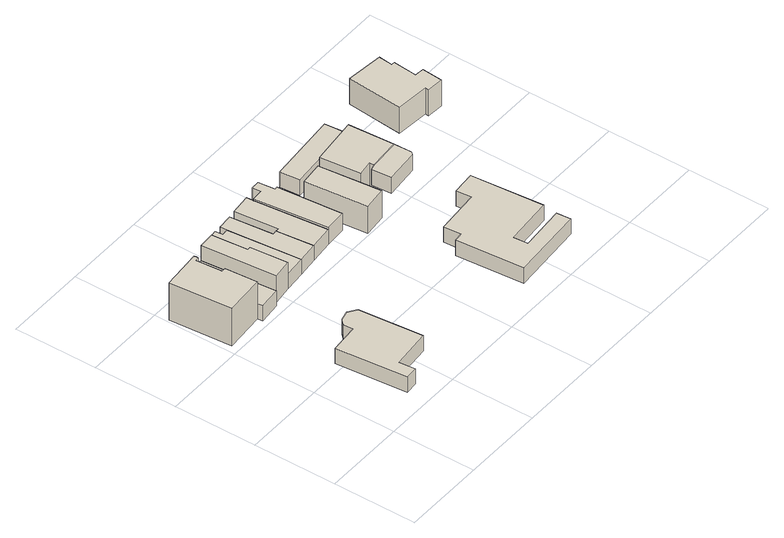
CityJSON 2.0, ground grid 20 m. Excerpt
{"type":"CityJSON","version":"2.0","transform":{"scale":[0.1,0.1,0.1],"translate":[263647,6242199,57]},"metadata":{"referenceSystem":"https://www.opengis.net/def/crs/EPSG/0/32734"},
"CityObjects":{
"building1":{"type":"Building","attributes":{"address":"16 Princess Street Walmer Estate Cape Town","building":"house","building:levels":"1","footprint":{"type":"Polygon"},"plus_code":"CQXVXRXX+X4V","ground_height":63.28,"building_height":4.1,"roof_height":67.38},"geometry":[{"type":"Solid","lod":"1","boundaries":[[[[0,1,2,3]],[[1,4,5,2]],[[4,6,7,5]],[[6,8,9,7]],[[8,10,11,9]],[[10,12,13,11]],[[12,14,15,13]],[[14,16,17,15]],[[16,18,19,17]],[[18,0,3,19]],[[3,2,5,7,9,11,13,15,17,19]],[[18,16,14,12,10,8,6,4,1,0]]]]}]},
"building2":{"type":"Building","attributes":{"address":"11 Princess Street Walmer Estate Cape Town","building":"house","building:levels":"2","footprint":{"type":"Polygon"},"plus_code":"CQXMX8XC+X5X","ground_height":60.06,"building_height":6.9,"roof_height":66.96},"geometry":[{"type":"Solid","lod":"1","boundaries":[[[[20,21,22,23,24,25]],[[21,26,27,28,23,22]],[[26,29,30,31,28,27]],[[29,32,33,31,30]],[[32,34,35,33]],[[34,36,37,35]],[[36,38,39,37]],[[38,40,41,39]],[[40,20,25,24,41]],[[24,23,28,31,33,35,37,39,41]],[[40,38,36,34,32,29,26,21,20]]]]}]},
"building3":{"type":"Building","attributes":{"address":"15 Princess Street Walmer Estate Cape Town","building":"house","building:levels":"1","footprint":{"type":"Polygon"},"plus_code":"CRX2XMX5+XPW","ground_height":57.05,"building_height":4.1,"roof_height":61.15},"geometry":[{"type":"Solid","lod":"1","boundaries":[[[[42,43,44,45]],[[43,36,46,44]],[[36,34,47,46]],[[34,48,49,47]],[[48,50,51,49]],[[50,21,22,51]],[[21,20,25,22]],[[20,52,53,25]],[[52,54,55,53]],[[54,42,45,55]],[[45,44,46,47,49,51,22,25,53,55]],[[54,52,20,21,50,48,34,36,43,42]]]]}]},
"building4":{"type":"Building","attributes":{"address":"17 Princess Street Walmer Estate Cape Town","building":"house","building:levels":"1","footprint":{"type":"Polygon"},"plus_code":"CRX7XWX5+XCX","ground_height":60.98,"building_height":4.1,"roof_height":65.08},"geometry":[{"type":"Solid","lod":"1","boundaries":[[[[56,57,58,59,60,61]],[[57,62,63,59,58]],[[62,64,65,63]],[[64,66,45,67,65]],[[66,68,55,69,67,45]],[[68,56,61,60,69,55]],[[60,59,63,65,67,69]],[[68,66,64,62,57,56]]]]}]},
"building5":{"type":"Building","attributes":{"address":"19 Princess Street Walmer Estate Cape Town","building":"house","building:levels":"1","footprint":{"type":"Polygon"},"plus_code":"CRXGX9XR+X8W","ground_height":57.95,"building_height":4.1,"roof_height":62.05},"geometry":[{"type":"Solid","lod":"1","boundaries":[[[[70,71,72,73]],[[71,74,75,72]],[[74,76,77,75]],[[76,78,79,77]],[[78,80,81,79]],[[80,57,58,81]],[[57,56,61,58]],[[56,70,73,61]],[[73,72,75,77,79,81,58,61]],[[56,57,80,78,76,74,71,70]]]]}]},
"building6":{"type":"Building","attributes":{"address":"21 Princess Street Walmer Estate Cape Town","building":"house","building:levels":"1","footprint":{"type":"Polygon"},"plus_code":"CRXPXFXH+XMR","ground_height":57.95,"building_height":4.1,"roof_height":62.05},"geometry":[{"type":"Solid","lod":"1","boundaries":[[[[82,83,84,85]],[[83,86,87,84]],[[86,88,89,87]],[[88,71,72,89]],[[71,70,73,72]],[[70,90,91,73]],[[90,82,85,91]],[[85,84,87,89,72,73,91]],[[90,70,71,88,86,83,82]]]]}]},
"building7":{"type":"Building","attributes":{"address":"23 Princess Street Walmer Estate Cape Town","building":"house","building:levels":"1","footprint":{"type":"Polygon"},"plus_code":"CVX2XPXG+XRX","ground_height":57.95,"building_height":4.1,"roof_height":62.05},"geometry":[{"type":"Solid","lod":"1","boundaries":[[[[92,93,94,95]],[[93,96,97,94]],[[96,98,99,97]],[[98,82,85,99]],[[82,90,91,85]],[[90,100,101,91]],[[100,92,95,101]],[[95,94,97,99,85,91,101]],[[100,90,82,98,96,93,92]]]]}]},
"building8":{"type":"Building","attributes":{"address":"25 Princess Street Walmer Estate Cape Town","building":"house","building:levels":"1","footprint":{"type":"Polygon"},"plus_code":"CVX8X9XP+X7V","ground_height":58.44,"building_height":4.1,"roof_height":62.54},"geometry":[{"type":"Solid","lod":"1","boundaries":[[[[92,100,101,102,103,95]],[[100,104,105,102,101]],[[104,106,107,105]],[[106,108,109,107]],[[108,110,111,109]],[[110,112,113,111]],[[112,114,115,113]],[[114,92,95,103,115]],[[103,102,105,107,109,111,113,115]],[[114,112,110,108,106,104,100,92]]]]}]},
"building9":{"type":"Building","attributes":{"address":"20 Princess Street Walmer Estate Cape Town","building":"house","building:levels":"1","footprint":{"type":"Polygon"},"plus_code":"C2X2X9XG+X8R","ground_height":64.78,"building_height":4.1,"roof_height":68.88},"geometry":[{"type":"Solid","lod":"1","boundaries":[[[[116,117,118,119]],[[117,120,121,118]],[[120,122,123,121]],[[122,124,125,123]],[[124,126,127,125]],[[126,128,129,127]],[[128,130,131,129]],[[130,132,133,131]],[[132,134,135,133]],[[134,136,137,135]],[[136,138,139,137]],[[138,116,119,139]],[[119,118,121,123,125,127,129,131,133,135,137,139]],[[138,136,134,132,130,128,126,124,122,120,117,116]]]]}]},
"building10":{"type":"Building","attributes":{"address":"27 Princess Street Walmer Estate Cape Town","building":"house","building:levels":"1","footprint":{"type":"Polygon"},"plus_code":"CVXMXJX4+XCW","ground_height":61.55,"building_height":4.1,"roof_height":65.65},"geometry":[{"type":"Solid","lod":"1","boundaries":[[[[140,141,142,143]],[[141,144,145,142]],[[144,146,147,145]],[[146,140,143,147]],[[143,142,145,147]],[[146,144,141,140]]]]}]},
"building11":{"type":"Building","attributes":{"address":"66A Upper Park Road Walmer Estate Cape Town","building":"house","building:levels":"1","footprint":{"type":"Polygon"},"plus_code":"C2X7XPXH+XPV","ground_height":61.55,"building_height":4.1,"roof_height":65.65},"geometry":[{"type":"Solid","lod":"1","boundaries":[[[[148,149,150,151]],[[149,152,153,150]],[[152,154,155,153]],[[154,156,157,155]],[[156,158,159,157]],[[158,148,151,159]],[[151,150,153,155,157,159]],[[158,156,154,152,149,148]]]]}]},
"building12":{"type":"Building","attributes":{"address":"66 Upper Park Road Walmer Estate Cape Town","building":"house","building:levels":"1","footprint":{"type":"Polygon"},"plus_code":"C2X6X2X2+X7W","ground_height":61.55,"building_height":4.1,"roof_height":65.65},"geometry":[{"type":"Solid","lod":"1","boundaries":[[[[160,161,151,150]],[[161,162,163,151]],[[162,164,165,163]],[[164,166,167,165]],[[166,168,169,167]],[[168,160,150,169]],[[150,151,163,165,167,169]],[[168,166,164,162,161,160]]]]}]},
"building13":{"type":"Building","attributes":{"address":"Upper Park Road Walmer Estate Cape Town","building":"house","building:levels":"1","footprint":{"type":"Polygon"},"plus_code":"C2X3X7XP+XGV","ground_height":58.44,"building_height":4.1,"roof_height":62.54},"geometry":[{"type":"Solid","lod":"1","boundaries":[[[[170,171,172,173]],[[171,174,175,172]],[[174,176,177,175]],[[176,170,173,177]],[[173,172,175,177]],[[176,174,171,170]]]]}]},
"building14":{"type":"Building","attributes":{"address":"49A Upper Park Road Walmer Estate Cape Town","building":"house","building:levels":"2","footprint":{"type":"Polygon"},"plus_code":"C3X7X8X8+XWV","ground_height":58.74,"building_height":6.9,"roof_height":65.64},"geometry":[{"type":"Solid","lod":"1","boundaries":[[[[178,179,180,181,182]],[[179,183,184,180]],[[183,185,186,184]],[[185,187,188,186]],[[187,189,190,188]],[[189,191,192,190]],[[191,193,194,192]],[[193,195,196,194]],[[195,197,198,199,196]],[[197,178,182,181,199,198]],[[181,180,184,186,188,190,192,194,196,199]],[[197,195,193,191,189,187,185,183,179,178]]]]}]}
},
"vertices":[
[163,210,63],[143,224,63],[143,224,104],[163,210,104],[121,219,63],[121,219,104],[107,206,63],[107,206,104],[109,183,63],[109,183,104],[40,177,63],[40,177,104],[55,7,63],[55,7,104],[86,9,63],[86,9,104],[82,48,63],[82,48,104],[177,57,63],[177,57,104],
[115,427,0],[109,504,0],[109,504,41],[109,504,100],[115,427,100],[115,427,41],[99,504,0],[99,504,41],[99,504,100],[94,566,0],[94,566,41],[94,566,100],[103,566,0],[103,566,100],[103,573,0],[103,573,100],[102,577,0],[102,577,100],[6,569,0],[6,569,100],[18,419,0],[18,419,100],
[154,598,0],[102,594,0],[102,594,41],[154,598,41],[102,577,41],[103,573,41],[111,574,0],[111,574,41],[117,505,0],[117,505,41],[117,415,0],[117,415,41],[170,420,0],[170,420,41],
[217,426,10],[209,515,10],[209,515,50],[209,515,81],[217,426,81],[217,426,50],[201,515,10],[201,515,81],[193,600,10],[193,600,81],[154,598,10],[154,598,81],[170,420,10],[170,420,81],
[269,431,10],[252,605,10],[252,605,50],[269,431,50],[237,604,10],[237,604,50],[235,622,10],[235,622,50],[206,619,10],[206,619,50],[216,516,10],[216,516,50],
[309,524,10],[298,523,10],[298,523,50],[309,524,50],[288,625,10],[288,625,50],[251,622,10],[251,622,50],[318,436,10],[318,436,50],
[357,616,10],[356,633,10],[356,633,50],[357,616,50],[306,628,10],[306,628,50],[317,524,10],[317,524,50],[375,442,10],[375,442,50],
[375,442,55],[357,616,55],[427,445,10],[427,445,55],[414,599,10],[414,599,55],[407,599,10],[407,599,55],[403,639,10],[403,639,55],[382,638,10],[382,638,55],[384,618,10],[384,618,55],
[616,263,78],[560,259,78],[560,259,119],[616,263,119],[563,222,78],[563,222,119],[456,213,78],[456,213,119],[459,171,78],[459,171,119],[438,169,78],[438,169,119],[451,7,78],[451,7,119],[629,21,78],[629,21,119],[626,55,78],[626,55,119],[517,46,78],[517,46,119],[514,80,78],[514,80,119],[630,90,78],[630,90,119],
[486,550,14],[431,544,14],[431,544,87],[486,550,87],[446,395,14],[446,395,87],[501,401,14],[501,401,87],
[631,466,45],[555,460,45],[555,460,87],[631,466,87],[541,457,45],[541,457,87],[545,409,45],[545,409,87],[626,417,45],[626,417,87],[633,424,45],[633,424,87],
[555,460,14],[631,466,14],[624,576,14],[624,576,87],[508,563,14],[508,563,87],[518,466,14],[518,466,87],[555,472,14],[555,472,87],
[627,638,14],[455,623,14],[455,623,55],[627,638,55],[459,575,14],[459,575,55],[631,590,14],[631,590,55],
[741,659,17],[729,525,17],[729,525,86],[741,659,86],[741,659,58],[808,519,17],[808,519,86],[807,510,17],[807,510,86],[847,507,17],[847,507,86],[851,557,17],[851,557,86],[829,559,17],[829,559,86],[834,616,17],[834,616,86],[826,617,17],[826,617,86],[829,650,17],[829,650,58],[829,650,86]
]}
